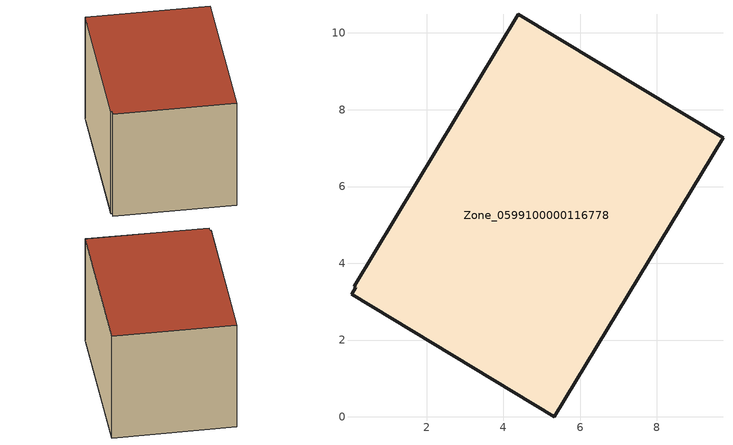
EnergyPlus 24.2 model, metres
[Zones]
Zone_0599100000116778
 floor ground (C_G): 0.04,3.19 0.16,3.38 0.11,3.41 4.39,10.49 9.72,7.27 5.33,0 z0
 wall outside (C_F): 9.72,7.27 4.39,10.49 0.11,3.41 0.16,3.38 0.04,3.19 5.33,0 9.72,7.27 z0:6.09
 roof outside (C_R): 0.16,3.38 0.04,3.19 5.33,0 9.72,7.27 4.39,10.49 0.11,3.41 z6.09
[BUILDING]
Pand.0599100000116778: North Axis=0; Terrain=City; Loads Convergence Tolerance Value=0.04; Temperature Convergence Tolerance Value=0.4; Solar Distribution=FullExterior; Maximum Number of Warmup Days=25; Minimum Number of Warmup Days=1
[Site:Location]
Rotterdam.The.Hague.AP_ZH_NLD Design_Conditions: Latitude=51.96; Longitude=4.45; Time Zone=1; Elevation=-4.5
[SITE:GROUNDTEMPERATURE:BUILDINGSURFACE]
18, 18, 18, 18, 18, 18, 18, 18, 18, 18, 18, 18
[MATERIAL] Thermal Absorptance=0.9; Solar Absorptance=0.7; Visible Absorptance=0.7
Name | Roughness | Thickness | Conductivity | Density | Specific Heat
G.TC.1946-1964 | MediumSmooth | 0.15 | 1 | 540 | 1210
F.TC.1946-1964 | Rough | 0.3 | 0.857143 | 1920 | 840
R.TC.1946-1964 | MediumRough | 0.2 | 0.235294 | 1500 | 1000
[CONSTRUCTION]
C_G: G.TC.1946-1964
C_F: F.TC.1946-1964
C_R: R.TC.1946-1964
[ZONE]
Zone_0599100000116778: Type=1; Multiplier=1; Ceiling Height=Autocalculate; Volume=Autocalculate; Floor Area=autocalculate; Part of Total Floor Area=Yes
[ZONEINFILTRATION:DESIGNFLOWRATE]
Infil_Zone_0599100000116778: Zone or ZoneList or Space or SpaceList=Zone_0599100000116778; Schedule=AlwaysOn; Design Flow Rate Calculation Method=Flow/Area; Flow Rate per Floor Area=0.003; Constant Term Coefficient=1; Temperature Term Coefficient=0; Velocity Term Coefficient=0; Velocity Squared Term Coefficient=0
[HVACTEMPLATE:ZONE:IDEALLOADSAIRSYSTEM]
Zone_0599100000116778: Maximum Heating Supply Air Temperature=50; Minimum Cooling Supply Air Temperature=13; Maximum Heating Supply Air Humidity Ratio=0.0156; Minimum Cooling Supply Air Humidity Ratio=0.0077; Heating Limit=NoLimit; Cooling Limit=NoLimit; Dehumidification Control Type=ConstantSensibleHeatRatio; Cooling Sensible Heat Ratio=0.7; Dehumidification Setpoint=60; Humidification Control Type=None; Humidification Setpoint=30; Outdoor Air Method=None; Outdoor Air Flow Rate per Person=0.00944; Outdoor Air Flow Rate per Zone Floor Area=0; Outdoor Air Flow Rate per Zone=0; Demand Controlled Ventilation Type=None; Outdoor Air Economizer Type=NoEconomizer; Heat Recovery Type=None; Sensible Heat Recovery Effectiveness=0.7; Latent Heat Recovery Effectiveness=0.65
[ZONECONTROL:THERMOSTAT]
ThermostatControl_Zone_0599100000116778: Zone or ZoneList=Zone_0599100000116778; Control Type Schedule=DualSetpointControlType; Control 1=Thermostat_Zone_0599100000116778; Temperature Difference Between Cutout And Setpoint=0
[THERMOSTATSETPOINT:DUALSETPOINT]
Thermostat_Zone_0599100000116778: Heating Setpoint Temperature Schedule=HeatingSetpoint_Zone_0599100000116778; Cooling Setpoint Temperature Schedule=CoolingSetpoint_Zone_0599100000116778
[SCHEDULE:COMPACT]
HeatingSetpoint_Zone_0599100000116778: Through: 12/31, For: AllDays, Until: 24:00, 21
CoolingSetpoint_Zone_0599100000116778: Through: 12/31, For: AllDays, Until: 24:00, 24
DualSetpointControlType: Through: 12/31, For: AllDays, Until: 24:00, 4
AlwaysOn: Through: 12/31, For: AllDays, Until: 24:00, 1
